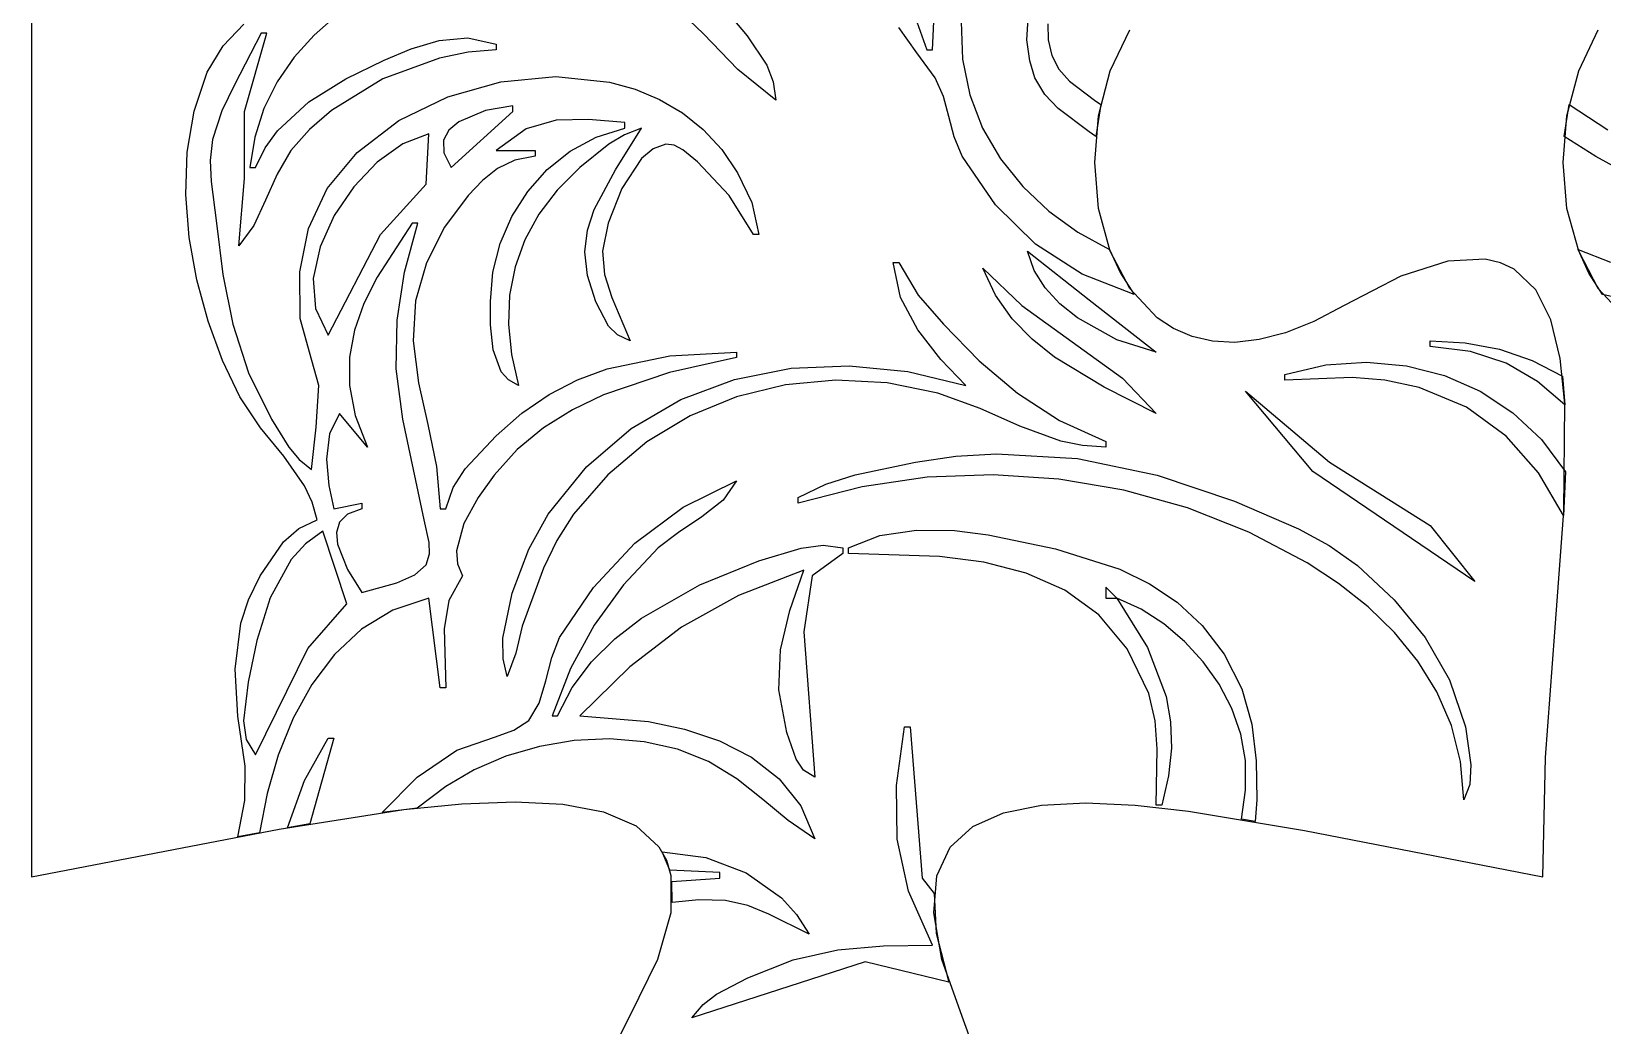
# Model space of a CAD drawing. Extents: x -47 to 700, y -217 to 268.
# Drawn here: x -46.8 to 26, y 95.4 to 141.5 of the extents above; entities that cross this region are included whole.
import ezdxf

# ---------------------------------------------------------------- set-up
doc = ezdxf.new("R2010")
doc.units = 0

msp = doc.modelspace()

# ---------------------------------------------------------------- linework, layer by layer
at = {"layer": 'Layer 1'}
for p, q in [((-46.7682, 172.33599), (-46.7682, 102.336)), ((-15.642811, 141.371354), (-17.305377, 142.977049)), ((-0.654446, 141.091851), (-0.522287, 143.255124)), ((-32.621057, 142.238755), (-33.675596, 141.313182)), ((-14.689402, 142.563545), (-13.618462, 141.273027)), ((-5.994762, 142.566889), (-5.295186, 140.62652)), ((-5.036287, 140.62652), (-4.942822, 142.583867)), ((-3.697839, 141.922), (-3.64415, 140.189881)), ((-37.888782, 140.815799), (-36.930748, 141.822475)), ((-36.128052, 141.40373), (-37.358573, 139.00517)), ((-36.905261, 137.77605), (-35.869151, 141.40373)), ((-35.869151, 141.40373), (-36.128052, 141.40373)), ((-33.675596, 141.313182), (-34.602362, 140.279679)), ((-14.053313, 139.71699), (-15.642811, 141.371354)), ((-13.618462, 141.273027), (-12.704397, 139.918149)), ((-5.758305, 140.483045), (-6.590714, 141.66315)), ((0.317299, 141.836392), (0.330853, 141.088764)), ((3.203675, 139.661391), (4.106019, 141.553627)), ((24.899875, 139.661391), (25.802219, 141.553627)), ((-38.632769, 139.58988), (-37.888782, 140.815799)), ((-30.428139, 140.15108), (-29.184754, 140.67605)), ((-29.184754, 140.67605), (-27.879065, 141.062872)), ((-27.879065, 141.062872), (-26.552386, 141.177381)), ((-26.542474, 140.511135), (-27.869262, 140.240768)), ((-26.552386, 141.177381), (-25.246029, 140.88541)), ((-25.246029, 140.626), (-26.542474, 140.511135)), ((-25.246029, 140.88541), (-25.246029, 140.626)), ((-4.906584, 139.33099), (-5.758305, 140.483045)), ((-5.295186, 140.62652), (-5.036287, 140.62652)), ((-0.529768, 140.122651), (-0.654446, 141.091851)), ((0.330853, 141.088764), (0.491042, 140.36762)), ((-34.602362, 140.279679), (-35.382087, 139.144178)), ((-32.212587, 139.276424), (-30.428139, 140.15108)), ((-27.869262, 140.240768), (-30.490979, 139.277039)), ((-12.704397, 139.918149), (-12.413698, 139.152649)), ((-3.64415, 140.189881), (-3.30479, 138.546375)), ((-0.286168, 139.33099), (-0.529768, 140.122651)), ((0.491042, 140.36762), (0.828356, 139.72852)), ((0.828356, 139.72852), (1.316097, 139.181779)), ((-39.230466, 137.794131), (-38.632769, 139.58988)), ((-37.358573, 139.00517), (-37.952305, 137.806405)), ((-35.382087, 139.144178), (-35.995507, 137.912607)), ((-33.915575, 138.214986), (-32.212587, 139.276424)), ((-30.490979, 139.277039), (-32.865398, 137.82184)), ((-27.484529, 138.456798), (-25.020573, 139.152252)), ((-25.020573, 139.152252), (-22.47995, 139.392592)), ((-22.47995, 139.392592), (-19.988202, 139.133983)), ((-19.988202, 139.133983), (-18.79989, 138.803874)), ((-12.291225, 138.29435), (-14.053313, 139.71699)), ((-12.413698, 139.152649), (-12.291225, 138.29435)), ((-4.526479, 138.466283), (-4.906584, 139.33099)), ((0.175547, 138.562332), (-0.286168, 139.33099)), ((1.316097, 139.181779), (2.477482, 138.29488)), ((2.662269, 137.577084), (3.203675, 139.661391)), ((24.358469, 137.577084), (24.899875, 139.661391)), ((-29.746274, 137.350069), (-27.484529, 138.456798)), ((-18.79989, 138.803874), (-17.670876, 138.332588)), ((-17.670876, 138.332588), (-16.616853, 137.714646)), ((-4.273034, 137.533875), (-4.526479, 138.466283)), ((-3.30479, 138.546375), (-2.707569, 137.006481)), ((0.782725, 137.907435), (0.175547, 138.562332)), ((2.477482, 138.29488), (2.762219, 138.10109)), ((-39.550991, 135.894397), (-39.230466, 137.794131)), ((-37.952305, 137.806405), (-38.373912, 136.48052)), ((-36.905261, 134.66719), (-36.905261, 137.77605)), ((-35.995507, 137.912607), (-36.423355, 136.590898)), ((-35.364548, 136.880071), (-33.915575, 138.214986)), ((-32.865398, 137.82184), (-33.883065, 136.937136)), ((-27.318614, 135.18551), (-24.468654, 137.77656)), ((-25.735347, 137.815269), (-26.978378, 137.298194)), ((-24.468654, 138.03546), (-25.735347, 137.815269)), ((-24.468654, 137.77656), (-24.468654, 138.03546)), ((-16.616853, 137.714646), (-15.653515, 136.944569)), ((2.218592, 136.82675), (0.782725, 137.907435)), ((2.4818, 135.4135), (2.662269, 137.577084)), ((2.762219, 138.10109), (2.538977, 136.61436)), ((24.178, 135.4135), (24.358469, 137.577084)), ((24.23471, 136.61477), (24.457952, 138.1015)), ((24.457952, 138.1015), (26.255968, 136.9293)), ((-35.939854, 136.082966), (-35.364548, 136.880071)), ((-33.883065, 136.937136), (-34.746739, 135.9622)), ((-31.680262, 135.8759), (-29.746274, 137.350069)), ((-27.428923, 136.913646), (-27.679037, 136.437264)), ((-26.978378, 137.298194), (-27.428923, 136.913646)), ((-23.851005, 136.973031), (-25.246, 135.96221)), ((-22.456524, 137.376123), (-23.851005, 136.973031)), ((-20.966949, 137.396141), (-22.456524, 137.376123)), ((-19.28667, 137.25774), (-20.966949, 137.396141)), ((-20.612082, 136.580635), (-19.28667, 136.99884)), ((-19.706987, 135.076662), (-18.50945, 136.99883)), ((-18.50945, 136.99883), (-19.30102, 136.697745)), ((-19.28667, 136.99884), (-19.28667, 137.25774)), ((-15.653515, 136.944569), (-14.796553, 136.016877)), ((-4.023464, 136.593232), (-4.273034, 137.533875)), ((-2.707569, 137.006481), (-1.880298, 135.5852)), ((2.538986, 136.61436), (2.218592, 136.82675)), ((-38.373912, 136.48052), (-38.481382, 135.496228)), ((-36.423355, 136.590898), (-36.646365, 135.18498)), ((-29.560142, 136.270551), (-30.746304, 135.422655)), ((-28.354817, 136.73993), (-29.560142, 136.270551)), ((-28.484524, 134.40829), (-28.354817, 136.73993)), ((-27.679037, 136.437264), (-27.66388, 135.863176)), ((-21.813207, 135.929747), (-20.612082, 136.580635)), ((-20.028217, 136.263079), (-21.35941, 135.18499)), ((-19.30102, 136.697745), (-20.028217, 136.263079)), ((-17.38704, 136.26451), (-17.968944, 136.050108)), ((-16.989608, 136.205416), (-17.38704, 136.26451)), ((-16.58932, 135.992182), (-16.989608, 136.205416)), ((-3.654984, 135.70382), (-4.023464, 136.593232)), ((2.538977, 136.61436), (2.538986, 136.61436)), ((25.694552, 135.68173), (24.23471, 136.61477)), ((-39.620553, 133.930857), (-39.550991, 135.894397)), ((-38.481382, 135.496228), (-38.438623, 134.527685)), ((-36.386949, 135.18498), (-35.939854, 136.082966)), ((-34.746739, 135.9622), (-35.388268, 134.875079)), ((-33.063392, 134.206147), (-31.680262, 135.8759)), ((-30.746304, 135.422655), (-31.833977, 134.285998)), ((-27.66388, 135.863176), (-27.318614, 135.18551)), ((-25.246, 135.96221), (-23.43216, 135.96221)), ((-24.374458, 135.51562), (-25.172871, 135.133069)), ((-23.43216, 135.70331), (-24.374458, 135.51562)), ((-23.43216, 135.96221), (-23.43216, 135.70331)), ((-22.873884, 135.07883), (-21.813207, 135.929747)), ((-18.509571, 135.593547), (-19.426764, 134.206099)), ((-17.968944, 136.050108), (-18.509571, 135.593547)), ((-15.9184, 135.44441), (-16.58932, 135.992182)), ((-14.453914, 133.881602), (-15.9184, 135.44441)), ((-14.796553, 136.016877), (-14.061662, 134.92609)), ((-2.116423, 133.453732), (-3.654984, 135.70382)), ((-1.880298, 135.5852), (-0.850789, 134.297531)), ((2.662269, 133.283432), (2.4818, 135.4135)), ((24.358469, 133.283432), (24.178, 135.4135)), ((27.301705, 134.803637), (25.694552, 135.68173)), ((-37.164159, 131.55782), (-36.905261, 134.66719)), ((-36.646365, 135.18498), (-36.386949, 135.18498)), ((-35.388268, 134.875079), (-35.919704, 133.663898)), ((-27.318614, 135.18551), (-27.318614, 135.18551)), ((-25.172871, 135.133069), (-25.878271, 134.582179)), ((-23.777952, 134.06054), (-22.873884, 135.07883)), ((-21.35941, 135.18499), (-22.416275, 134.134663)), ((-20.702523, 133.236186), (-19.706987, 135.076662)), ((-14.061662, 134.92609), (-13.404229, 133.555111)), ((-39.46536, 131.943691), (-39.620553, 133.930857)), ((-38.438623, 134.527685), (-38.200795, 132.59393)), ((-33.932847, 132.356526), (-33.063392, 134.206147)), ((-31.833977, 134.285998), (-32.743836, 132.950339)), ((-30.600674, 132.07665), (-28.484524, 134.40829)), ((-25.878271, 134.582179), (-26.54153, 133.88947)), ((-24.50925, 132.907534), (-23.777952, 134.06054)), ((-22.416275, 134.134663), (-23.268181, 133.013271)), ((-19.426764, 134.206099), (-20.05816, 132.606459)), ((-0.850789, 134.297531), (0.353147, 133.158475)), ((-35.919704, 133.663898), (-36.469013, 132.500772)), ((-26.54153, 133.88947), (-27.635337, 132.412831)), ((-21.010322, 132.281462), (-20.702523, 133.236186)), ((-13.32734, 132.07614), (-14.453914, 133.881602)), ((-13.404229, 133.555111), (-13.068441, 132.07614)), ((-0.256644, 131.632945), (-2.116423, 133.453732)), ((3.203675, 131.299672), (2.662269, 133.283432)), ((24.899875, 131.299672), (24.358469, 133.283432)), ((-38.200795, 132.59393), (-37.907722, 130.228403)), ((-36.469013, 132.500772), (-37.164159, 131.55782)), ((-32.743836, 132.950339), (-33.396555, 131.505436)), ((-29.132039, 132.59445), (-30.753955, 130.099944)), ((-29.481585, 130.335421), (-28.873139, 132.59445)), ((-28.873139, 132.59445), (-29.132039, 132.59445)), ((-25.051614, 131.652466), (-24.50925, 132.907534)), ((-23.268181, 133.013271), (-23.917519, 131.825949)), ((-20.05816, 132.606459), (-20.3233, 131.29892)), ((0.353147, 133.158475), (1.703701, 132.183031)), ((-39.111622, 129.973081), (-39.46536, 131.943691)), ((-34.334497, 130.345005), (-33.932847, 132.356526)), ((-33.018614, 127.41285), (-30.600674, 132.07665)), ((-27.635337, 132.412831), (-28.46858, 130.76702)), ((-23.917519, 131.825949), (-24.36668, 130.577835)), ((-21.130559, 131.269015), (-21.010322, 132.281462)), ((-13.068441, 132.07614), (-13.32734, 132.07614)), ((1.703701, 132.183031), (3.173061, 131.3862)), ((-33.396555, 131.505436), (-33.712808, 130.041049)), ((-25.388885, 130.327993), (-25.051614, 131.652466)), ((-21.017548, 130.172797), (-21.130559, 131.269015)), ((-20.3233, 131.29892), (-20.221137, 130.221384)), ((-0.322217, 130.416364), (-0.631424, 131.29892)), ((-0.631424, 131.29892), (2.218536, 129.05358)), ((1.895057, 130.247435), (-0.256644, 131.632945)), ((3.173061, 131.3862), (3.673477, 130.284005)), ((4.106019, 129.575014), (3.203675, 131.299672)), ((25.369214, 130.284155), (24.868793, 131.38635)), ((24.868793, 131.38635), (26.378842, 130.798691)), ((25.802219, 129.575014), (24.899875, 131.299672)), ((-34.314212, 128.18955), (-34.334497, 130.345005)), ((-29.829374, 128.107016), (-29.481585, 130.335421)), ((-28.46858, 130.76702), (-28.975341, 128.998299)), ((-25.5049, 128.96677), (-25.388885, 130.327993)), ((-24.36668, 130.577835), (-24.618055, 129.274065)), ((-6.512352, 129.157977), (-6.850204, 130.78061)), ((-6.850204, 130.78061), (-6.590788, 130.78061)), ((-6.590788, 130.78061), (-5.687374, 129.272909)), ((-2.110211, 129.267245), (-2.704684, 130.52171)), ((-2.704684, 130.52171), (-0.890844, 128.79468)), ((0.193396, 129.601859), (-0.322217, 130.416364)), ((3.673477, 130.284005), (4.309421, 129.30313)), ((18.832601, 130.845004), (16.668677, 130.14734)), ((20.566007, 130.93508), (18.832601, 130.845004)), ((21.284527, 130.7698), (20.566007, 130.93508)), ((21.911331, 130.473656), (21.284527, 130.7698)), ((22.911011, 129.516823), (21.911331, 130.473656)), ((26.005163, 129.30328), (25.369214, 130.284155)), ((-38.585549, 128.059205), (-39.111622, 129.973081)), ((-37.907722, 130.228403), (-37.439108, 127.917569)), ((-33.712808, 130.041049), (-33.613271, 128.646934)), ((-30.753955, 130.099944), (-31.365407, 128.879518)), ((-20.6256, 128.96676), (-21.017548, 130.172797)), ((-20.221137, 130.221384), (-19.882753, 129.164499)), ((0.874447, 128.864185), (0.193396, 129.601859)), ((4.309386, 129.30318), (1.895057, 130.247435)), ((5.3693, 128.22225), (4.106019, 129.575014)), ((16.668677, 130.14734), (14.0318, 128.786)), ((27.0655, 128.22225), (25.802219, 129.575014)), ((-31.365407, 128.879518), (-31.803094, 127.649814)), ((-28.975341, 128.998299), (-29.0897, 127.15293)), ((-25.500406, 127.892694), (-25.5049, 128.96677)), ((-24.618055, 129.274065), (-24.674034, 127.919777)), ((-20.037724, 127.835792), (-20.6256, 128.96676)), ((-19.882753, 129.164499), (-19.02777, 127.15292)), ((-5.712789, 127.65918), (-6.512352, 129.157977)), ((-5.687374, 129.272909), (-4.518048, 127.93065)), ((-1.338316, 128.17867), (-2.110211, 129.267245)), ((1.679967, 128.212124), (0.874447, 128.864185)), ((2.218536, 129.05358), (5.327386, 126.63564)), ((4.309421, 129.30313), (4.309386, 129.30318)), ((23.607484, 128.120668), (22.911011, 129.516823)), ((27.637994, 128.938727), (26.005163, 129.30328)), ((-33.882049, 126.627972), (-34.314212, 128.18955)), ((-33.613271, 128.646934), (-33.018617, 127.41285)), ((-29.871902, 125.855153), (-29.829374, 128.107016)), ((-0.419206, 127.231956), (-1.338316, 128.17867)), ((-0.890844, 128.79468), (3.772956, 125.42641)), ((3.500545, 127.199967), (1.679967, 128.212124)), ((6.136292, 127.720576), (5.3693, 128.22225)), ((14.0318, 128.786), (12.633167, 128.044695)), ((24.043184, 126.341281), (23.607484, 128.120668)), ((-37.913348, 126.242245), (-38.585549, 128.059205)), ((-37.439108, 127.917569), (-36.714556, 125.67787)), ((-33.018617, 127.41285), (-33.018614, 127.41285)), ((-31.803094, 127.649814), (-32.036445, 126.390458)), ((-25.384955, 126.737569), (-25.500406, 127.892694)), ((-24.674034, 127.919777), (-24.537009, 126.520106)), ((-19.621052, 127.430944), (-20.037724, 127.835792)), ((-19.02777, 127.15292), (-19.621052, 127.430944)), ((-4.639866, 126.296118), (-5.712789, 127.65918)), ((-4.518048, 127.93065), (-2.875153, 126.233581)), ((6.993519, 127.354174), (6.136292, 127.720576)), ((11.324769, 127.523256), (10.106605, 127.207583)), ((12.633167, 128.044695), (11.324769, 127.523256)), ((-33.451216, 125.08018), (-33.882049, 126.627972)), ((-29.0897, 127.15293), (-28.832868, 125.207551)), ((-25.005594, 125.725399), (-25.384955, 126.737569)), ((-17.202627, 126.46567), (-14.105114, 126.63513)), ((-14.105114, 126.63513), (-14.105114, 126.37572)), ((0.616915, 126.403069), (-0.419206, 127.231956)), ((5.327386, 126.63564), (3.500545, 127.199967)), ((7.94098, 127.137141), (6.993519, 127.354174)), ((8.978675, 127.083578), (7.94098, 127.137141)), ((10.106605, 127.207583), (8.978675, 127.083578)), ((18.023286, 126.89402), (18.023286, 127.15344)), ((18.023286, 127.15344), (19.635781, 127.057298)), ((19.882411, 126.666109), (18.023286, 126.89402)), ((19.635781, 127.057298), (21.228502, 126.760205)), ((21.534, 126.112842), (19.882411, 126.666109)), ((21.228502, 126.760205), (22.751468, 126.249159)), ((-37.121229, 124.56238), (-37.913348, 126.242245)), ((-32.036445, 126.390458), (-32.034891, 125.081077)), ((-24.537009, 126.520106), (-24.20937, 125.08019)), ((-20.103206, 125.859354), (-17.202627, 126.46567)), ((-14.105114, 126.37572), (-17.208062, 125.691265)), ((-11.582177, 125.883285), (-8.889425, 126.002975)), ((-8.889425, 126.002975), (-6.171777, 125.732484)), ((-3.481934, 125.08069), (-4.639866, 126.296118)), ((-2.875153, 126.233581), (-1.094983, 124.733857)), ((2.919364, 125.002653), (0.616915, 126.403069)), ((11.286726, 125.59849), (13.183818, 126.037041)), ((13.183818, 126.037041), (15.072853, 126.166873)), ((15.072853, 126.166873), (16.918921, 125.999265)), ((16.918921, 125.999265), (18.687109, 125.545495)), ((22.989957, 125.274625), (21.534, 126.112842)), ((22.751468, 126.249159), (24.154696, 125.51116)), ((24.26055, 124.23475), (24.043184, 126.341281)), ((-36.714556, 125.67787), (-35.653665, 123.52575)), ((-29.564569, 123.52575), (-29.871902, 125.855153)), ((-28.832868, 125.207551), (-28.409067, 123.273651)), ((-24.669149, 125.342924), (-25.005594, 125.725399)), ((-24.20937, 125.08019), (-24.669149, 125.342924)), ((-22.789965, 124.669281), (-21.474369, 125.346468)), ((-21.474369, 125.346468), (-20.103206, 125.859354)), ((-17.208062, 125.691265), (-20.263049, 124.659326)), ((-16.682198, 124.437847), (-14.197334, 125.364535)), ((-14.197334, 125.364535), (-11.582177, 125.883285)), ((-9.504875, 125.33455), (-11.839614, 125.117193)), ((-7.137815, 125.209332), (-9.504875, 125.33455)), ((-4.777468, 124.73498), (-7.137815, 125.209332)), ((-6.171777, 125.732484), (-3.481934, 125.08069)), ((3.772956, 125.42641), (5.327386, 123.78517)), ((11.286726, 125.33959), (11.286726, 125.59849)), ((14.402899, 125.460832), (11.286726, 125.33959)), ((15.918832, 125.329611), (14.402899, 125.460832)), ((17.504956, 124.99388), (15.918832, 125.329611)), ((18.687109, 125.545495), (20.342505, 124.816843)), ((24.262186, 124.19186), (22.989957, 125.274625)), ((24.154696, 125.51116), (24.262183, 124.19186)), ((-36.16118, 123.126961), (-37.121229, 124.56238)), ((-33.579712, 123.15612), (-33.451216, 125.08018)), ((-32.034891, 125.081077), (-31.767859, 123.701299)), ((-24.047884, 123.809429), (-22.789965, 124.669281)), ((-20.263049, 124.659326), (-21.702493, 123.964747)), ((-14.102997, 124.563821), (-16.255988, 123.680994)), ((-11.839614, 125.117193), (-14.102997, 124.563821)), ((-2.819222, 124.020092), (-4.777468, 124.73498)), ((-1.094983, 124.733857), (0.852092, 123.472278)), ((5.327386, 123.78517), (2.919364, 125.002653)), ((12.582256, 121.10781), (9.473406, 124.82128)), ((9.473406, 124.82128), (13.359476, 121.53983)), ((19.705179, 124.086177), (17.504956, 124.99388)), ((20.342505, 124.816843), (21.850198, 123.824587)), ((-32.500309, 123.78518), (-32.964715, 122.8406)), ((-31.204779, 122.23075), (-32.500309, 123.78518)), ((-25.246014, 122.74855), (-24.047884, 123.809429)), ((-21.702493, 123.964747), (-23.045869, 123.125332)), ((-18.984068, 123.094342), (-16.682198, 124.437847)), ((-0.978209, 123.195027), (-2.819222, 124.020092)), ((21.545819, 122.741842), (19.705179, 124.086177)), ((21.850198, 123.824587), (23.175275, 122.580007)), ((24.210023, 119.264613), (24.26055, 124.23475)), ((24.262183, 124.19186), (24.262186, 124.19186)), ((-35.080719, 121.810064), (-36.16118, 123.126961)), ((-35.653665, 123.52575), (-34.847578, 122.231657)), ((-33.796415, 121.19411), (-33.579712, 123.15612)), ((-31.767859, 123.701299), (-31.204779, 122.23075)), ((-28.570834, 118.86247), (-29.564569, 123.52575)), ((-28.409067, 123.273651), (-28.012424, 121.336229)), ((-23.045869, 123.125332), (-24.265151, 122.12176)), ((-21.050247, 121.325143), (-18.984068, 123.094342)), ((-16.255988, 123.680994), (-18.259554, 122.47527)), ((0.906467, 122.513749), (-0.978209, 123.195027)), ((0.852092, 123.472278), (2.995702, 122.48964)), ((-32.964715, 122.8406), (-33.09718, 121.667127)), ((-26.672639, 121.221345), (-25.246014, 122.74855)), ((-18.259554, 122.47527), (-20.074659, 120.953209)), ((1.915458, 122.306393), (0.906467, 122.513749)), ((2.995702, 122.23022), (1.915458, 122.306393)), ((2.995702, 122.48964), (2.995702, 122.23022)), ((23.039309, 121.042222), (21.545819, 122.741842)), ((23.175275, 122.580007), (24.282826, 121.09438)), ((-34.124443, 120.444347), (-35.080719, 121.810064)), ((-34.847578, 122.231657), (-34.371695, 121.660643)), ((-34.371695, 121.660643), (-33.796415, 121.19411)), ((-33.09718, 121.667127), (-32.996063, 120.451456)), ((-24.265151, 122.12176), (-25.332314, 120.93471)), ((-8.613484, 120.955872), (-5.813584, 121.53979)), ((-5.813584, 121.53979), (-3.946305, 121.815784)), ((-3.946305, 121.815784), (-2.069475, 121.927379)), ((-2.069475, 121.927379), (1.681619, 121.6989)), ((1.681619, 121.6989), (5.377261, 120.937403)), ((13.359476, 121.53983), (18.023276, 118.60305)), ((-28.012424, 121.336229), (-27.83707, 119.38028)), ((-27.227589, 120.362273), (-26.672639, 121.221345)), ((-25.332314, 120.93471), (-26.067779, 119.906184)), ((-22.828034, 119.12137), (-21.050247, 121.325143)), ((-20.074659, 120.953209), (-21.662268, 119.12137)), ((-9.973896, 120.522365), (-8.613484, 120.955872)), ((-5.272999, 120.8342), (-8.294169, 120.398575)), ((-2.22334, 120.950399), (-5.272999, 120.8342)), ((0.822551, 120.751059), (-2.22334, 120.950399)), ((5.377261, 120.937403), (8.955016, 119.72594)), ((20.096006, 116.012), (12.582256, 121.10781)), ((24.198086, 119.06866), (23.039309, 121.042222)), ((24.282826, 121.09438), (24.198076, 119.06866)), ((-33.769311, 119.690887), (-34.124443, 120.444347)), ((-32.996063, 120.451456), (-32.759725, 119.38028)), ((-27.577654, 119.38028), (-27.227589, 120.362273)), ((-16.586201, 119.458638), (-14.104574, 120.67584)), ((-14.104574, 120.67584), (-14.722892, 119.779457)), ((-11.254594, 119.89854), (-9.973896, 120.522365)), ((-8.294169, 120.398575), (-11.254594, 119.63964)), ((3.832418, 120.240063), (0.822551, 120.751059)), ((6.774004, 119.421296), (3.832418, 120.240063)), ((-33.536949, 118.86247), (-33.769311, 119.690887)), ((-32.759725, 119.38028), (-31.464195, 119.63969)), ((-31.464195, 119.38028), (-32.121566, 119.133685)), ((-31.464195, 119.63969), (-31.464195, 119.38028)), ((-27.83707, 119.38028), (-27.577654, 119.38028)), ((-26.067779, 119.906184), (-26.738761, 118.689757)), ((-18.814402, 117.7802), (-16.586201, 119.458638)), ((-14.722892, 119.779457), (-15.710452, 118.999576)), ((-11.254594, 119.63964), (-11.254594, 119.89854)), ((9.615052, 118.298643), (6.774004, 119.421296)), ((8.955016, 119.72594), (11.919819, 118.455024)), ((-34.383473, 118.460258), (-33.536949, 118.86247)), ((-32.498998, 118.756756), (-32.642552, 118.280494)), ((-32.121566, 119.133685), (-32.498998, 118.756756)), ((-28.352308, 117.821722), (-28.570834, 118.86247)), ((-26.738761, 118.689757), (-27.073552, 117.429857)), ((-23.723045, 117.499802), (-22.828034, 119.12137)), ((-21.662268, 119.12137), (-22.430038, 117.913112)), ((-15.710452, 118.999576), (-16.801995, 118.280612)), ((23.795394, 113.658969), (24.210023, 119.264613)), ((24.198076, 119.06866), (24.198086, 119.06866)), ((-35.084935, 117.842917), (-34.383473, 118.460258)), ((-33.277994, 118.34416), (-34.077933, 117.755231)), ((-32.155584, 114.97589), (-33.277994, 118.34416)), ((-32.642552, 118.280494), (-32.598285, 117.735899)), ((-22.430038, 117.913112), (-23.050132, 116.632262)), ((-16.801995, 118.280612), (-17.732264, 117.56698)), ((-8.922979, 117.56694), (-7.476707, 118.136134)), ((-7.476707, 118.136134), (-5.769464, 118.382842)), ((-5.769464, 118.382842), (-4.019568, 118.372755)), ((-4.019568, 118.372755), (-2.445339, 118.17156)), ((-2.445339, 118.17156), (0.669302, 117.51922)), ((12.323306, 116.87599), (9.615052, 118.298643)), ((11.919819, 118.455024), (13.345441, 117.678886)), ((18.023276, 118.60305), (20.096006, 116.012)), ((-36.171409, 116.27141), (-35.084935, 117.842917)), ((-34.077933, 117.755231), (-34.736925, 117.023594)), ((-32.598285, 117.735899), (-32.130527, 116.565714)), ((-28.484534, 116.78921), (-28.330223, 117.284503)), ((-28.330223, 117.284503), (-28.352308, 117.821722)), ((-27.073552, 117.429857), (-27.029967, 116.828737)), ((-24.507821, 115.468895), (-23.723045, 117.499802)), ((-20.738983, 115.735867), (-18.814402, 117.7802)), ((-17.732264, 117.56698), (-19.336363, 115.849182)), ((-13.068465, 116.96185), (-11.111679, 117.553289)), ((-11.111679, 117.553289), (-10.099881, 117.688781)), ((-9.181885, 117.30757), (-10.607125, 116.27145)), ((-10.099881, 117.688781), (-9.181885, 117.56698)), ((-9.181885, 117.56698), (-9.181885, 117.30757)), ((-8.922979, 117.30753), (-8.922979, 117.56694)), ((-4.708244, 117.170949), (-8.922979, 117.30753)), ((-2.649489, 116.899633), (-4.708244, 117.170949)), ((0.669302, 117.51922), (3.639214, 116.580251)), ((13.345441, 117.678886), (14.654926, 116.74628)), ((-34.736925, 117.023594), (-35.703608, 115.254435)), ((-32.130527, 116.565714), (-31.464195, 115.49421)), ((-29.015408, 116.320202), (-28.484534, 116.78921)), ((-27.029967, 116.828737), (-26.800444, 116.27091)), ((-23.050132, 116.632262), (-24.036798, 113.93926)), ((-15.807735, 115.8608), (-13.068465, 116.96185)), ((-10.995733, 116.53035), (-14.015097, 115.36807)), ((-11.638526, 114.661619), (-10.995733, 116.53035)), ((-0.695676, 116.403554), (-2.649489, 116.899633)), ((3.639214, 116.580251), (5.01792, 115.909633)), ((13.781986, 115.919956), (12.323306, 116.87599)), ((14.654926, 116.74628), (16.354962, 115.1635)), ((-36.709213, 115.167089), (-36.171409, 116.27141)), ((-31.464194, 115.4942), (-29.845473, 115.944054)), ((-29.845473, 115.944054), (-29.015408, 116.320202)), ((-26.800444, 116.27091), (-27.434145, 115.133962)), ((-22.309754, 113.42098), (-20.738983, 115.735867)), ((-19.336363, 115.849182), (-20.696751, 113.989965)), ((-18.511076, 114.308183), (-15.807735, 115.8608)), ((-10.607125, 116.27145), (-10.995732, 113.6804)), ((1.098792, 115.615651), (-0.695676, 116.403554)), ((3.514023, 115.23478), (2.995708, 115.7531)), ((2.995708, 115.7531), (2.995708, 115.23478)), ((5.01792, 115.909633), (6.298074, 115.05498)), ((15.142141, 114.842242), (13.781986, 115.919956)), ((-37.065281, 114.085686), (-36.709213, 115.167089)), ((-35.703608, 115.254435), (-36.321126, 113.281148)), ((-31.464195, 115.49421), (-31.464194, 115.4942)), ((-28.355387, 115.23479), (-30.020655, 114.680749)), ((-27.837074, 111.08931), (-28.355387, 115.23479)), ((-27.434145, 115.133962), (-27.644395, 113.825066)), ((-24.927608, 113.385788), (-24.507821, 115.468895)), ((-14.015097, 115.36807), (-16.654482, 113.897958)), ((2.679514, 114.468864), (1.098792, 115.615651)), ((2.995708, 115.23478), (3.514023, 115.23478)), ((4.627446, 114.726398), (3.514023, 115.23478)), ((3.514023, 115.23478), (4.922078, 112.954316)), ((6.298074, 115.05498), (7.458884, 113.978832)), ((16.354962, 115.1635), (17.792482, 113.414046)), ((-33.968914, 112.90314), (-32.155584, 114.97589)), ((-30.020655, 114.680749), (-31.473914, 113.798468)), ((-19.738812, 113.358283), (-18.511076, 114.308183)), ((-12.066923, 112.842025), (-11.638526, 114.661619)), ((3.992091, 112.896134), (2.679514, 114.468864)), ((5.67921, 114.052988), (4.627446, 114.726398)), ((16.374191, 113.644393), (15.142141, 114.842242)), ((-37.337716, 111.947605), (-37.065281, 114.085686)), ((-31.473914, 113.798468), (-32.72352, 112.637252)), ((-27.644395, 113.825066), (-27.577658, 111.08931)), ((-24.036798, 113.93926), (-24.32788, 112.699456)), ((-20.696751, 113.989965), (-21.805571, 111.975963)), ((-16.654482, 113.897958), (-19.055417, 112.059907)), ((-10.995732, 113.6804), (-10.477417, 106.94386)), ((6.647501, 113.235516), (5.67921, 114.052988)), ((7.458884, 113.978832), (8.479561, 112.64373)), ((17.44856, 112.327954), (16.374191, 113.644393)), ((23.356155, 107.866527), (23.795394, 113.658969)), ((-36.321126, 113.281148), (-36.732564, 111.3482)), ((-36.386854, 107.97993), (-33.968914, 112.90314)), ((-24.921021, 112.436266), (-24.927608, 113.385788)), ((-22.668903, 112.492328), (-22.309754, 113.42098)), ((-20.825012, 112.290389), (-19.738812, 113.358283)), ((-12.154028, 110.988156), (-12.066923, 112.842025)), ((4.982121, 110.8304), (3.992091, 112.896134)), ((4.922078, 112.954316), (5.785909, 110.684835)), ((7.510504, 112.294947), (6.647501, 113.235516)), ((17.792482, 113.414046), (18.913474, 111.462995)), ((-32.72352, 112.637252), (-33.777827, 111.246409)), ((-24.727654, 111.60762), (-24.921021, 112.436266)), ((-24.32788, 112.699456), (-24.727712, 111.60762)), ((-22.935488, 111.415883), (-22.668903, 112.492328)), ((-21.725491, 111.102798), (-20.825012, 112.290389)), ((8.246405, 111.252249), (7.510504, 112.294947)), ((8.479561, 112.64373), (9.298568, 111.037245)), ((18.335668, 110.894469), (17.44856, 112.327954)), ((-37.199726, 109.769107), (-37.337716, 111.947605)), ((-36.732564, 111.3482), (-36.947468, 109.555615)), ((-24.727712, 111.60762), (-24.727654, 111.60762)), ((-23.245516, 110.381193), (-22.935488, 111.415883)), ((-21.805571, 111.975963), (-22.654964, 109.79381)), ((-19.055417, 112.059907), (-21.359433, 109.79381)), ((18.913474, 111.462995), (19.663926, 109.27542)), ((-33.777827, 111.246409), (-34.645191, 109.675244)), ((-27.577658, 111.08931), (-27.837074, 111.08931)), ((-22.396065, 109.79381), (-21.725491, 111.102798)), ((-11.772947, 109.0166), (-12.154028, 110.988156)), ((5.280788, 109.560257), (4.982121, 110.8304)), ((5.785909, 110.684835), (5.990762, 109.512766)), ((8.83339, 110.128385), (8.246405, 111.252249)), ((9.298568, 111.037245), (9.762064, 109.406616)), ((19.005937, 109.345483), (18.335668, 110.894469)), ((-23.734994, 109.57781), (-23.245516, 110.381193)), ((9.249644, 108.944324), (8.83339, 110.128385)), ((-36.862323, 107.46213), (-37.199726, 109.769107)), ((-36.947468, 109.555615), (-36.818132, 108.68733)), ((-34.645191, 109.675244), (-35.333967, 107.973065)), ((-24.425724, 109.130215), (-23.734994, 109.57781)), ((-22.654964, 109.79381), (-22.396065, 109.79381)), ((-21.359433, 109.79381), (-18.178268, 109.534579)), ((-18.178268, 109.534579), (-16.512204, 109.174159)), ((-16.512204, 109.174159), (-14.897499, 108.627534)), ((-6.696178, 106.566145), (-6.33188, 109.27549)), ((-6.33188, 109.27549), (-6.072981, 109.27549)), ((-6.072981, 109.27549), (-5.511258, 102.28005)), ((5.372258, 108.264571), (5.280788, 109.560257)), ((5.990762, 109.512766), (6.031983, 108.293704)), ((9.762064, 109.406616), (9.962193, 107.71041)), ((19.429789, 107.682542), (19.005937, 109.345483)), ((19.663926, 109.27542), (19.907261, 107.51918)), ((-36.818132, 108.68733), (-36.386849, 107.97993)), ((-34.121018, 106.797287), (-33.019144, 108.75714)), ((-32.759728, 108.75714), (-33.868708, 104.79615)), ((-33.019144, 108.75714), (-32.759728, 108.75714)), ((-27.059854, 108.1965), (-25.321685, 108.801441)), ((-25.321685, 108.801441), (-24.425724, 109.130215)), ((-21.625298, 108.643503), (-23.239701, 108.373176)), ((-19.993839, 108.7203), (-21.625298, 108.643503)), ((-18.385618, 108.592434), (-19.993839, 108.7203)), ((-16.840925, 108.248772), (-18.385618, 108.592434)), ((-14.897499, 108.627534), (-13.410411, 107.870448)), ((-11.347179, 107.779643), (-11.772947, 109.0166)), ((9.473353, 107.72103), (9.249644, 108.944324)), ((-36.386849, 107.97993), (-36.386854, 107.97993)), ((-35.333967, 107.973065), (-35.852511, 106.189178)), ((-28.907776, 106.947359), (-27.059854, 108.1965)), ((-24.796756, 107.920454), (-26.256171, 107.296471)), ((-23.239701, 108.373176), (-24.796756, 107.920454)), ((-15.400054, 107.67818), (-16.840925, 108.248772)), ((-13.410411, 107.870448), (-12.127198, 106.87865)), ((-11.006112, 107.281614), (-11.347179, 107.779643)), ((5.32732, 105.64829), (5.372258, 108.264571)), ((6.031983, 108.293704), (5.90038, 107.011072)), ((9.469779, 106.350942), (9.473353, 107.72103)), ((9.962193, 107.71041), (9.991101, 105.90719)), ((23.2318, 102.336), (23.356155, 107.866527)), ((-36.881137, 105.876367), (-36.862323, 107.46213)), ((-26.256171, 107.296471), (-27.577654, 106.51236)), ((-14.098349, 106.871061), (-15.400054, 107.67818)), ((-10.477417, 106.94386), (-11.006112, 107.281614)), ((5.90038, 107.011072), (5.586763, 105.64829)), ((19.577646, 105.90719), (19.429789, 107.682542)), ((19.907261, 107.51918), (19.851129, 106.616176)), ((-34.914114, 104.61218), (-34.121018, 106.797287)), ((-30.522694, 105.31553), (-28.907776, 106.947359)), ((-27.577654, 106.51236), (-28.901604, 105.51862)), ((-12.897514, 105.916625), (-14.098349, 106.871061)), ((-12.127198, 106.87865), (-11.124119, 105.627885)), ((-6.665842, 104.083125), (-6.696178, 106.566145)), ((9.2837, 105.00802), (9.469779, 106.350942)), ((19.851129, 106.616176), (19.577626, 105.90715)), ((-37.208554, 104.1843), (-36.881137, 105.876367)), ((-35.852511, 106.189178), (-36.209177, 104.37289)), ((-29.52529, 105.448031), (-26.837905, 105.716781)), ((-26.837905, 105.716781), (-24.35945, 105.8135)), ((-24.35945, 105.8135), (-22.1483, 105.700453)), ((-22.1483, 105.700453), (-20.262829, 105.339906)), ((-11.717274, 104.946897), (-12.897514, 105.916625)), ((-11.124119, 105.627885), (-10.477433, 104.0939)), ((-1.737438, 105.300355), (0.020303, 105.652003)), ((0.020303, 105.652003), (2.06555, 105.75725)), ((2.06555, 105.75725), (4.352086, 105.654489)), ((4.352086, 105.654489), (6.833695, 105.382113)), ((5.586763, 105.64829), (5.32732, 105.64829)), ((9.991101, 105.90719), (9.915136, 104.89898)), ((19.577626, 105.90715), (19.577646, 105.90719)), ((-35.293356, 104.545375), (-29.52529, 105.448031)), ((-33.868708, 104.79615), (-34.914118, 104.61218)), ((-28.901604, 105.51862), (-30.522694, 105.31553)), ((-20.262829, 105.339906), (-18.76141, 104.694125)), ((-10.477354, 104.0939), (-11.717274, 104.946897)), ((-3.161459, 104.663913), (-1.737438, 105.300355)), ((6.833695, 105.382113), (12.197269, 104.482094)), ((9.915186, 104.89898), (9.2837, 105.00802)), ((9.915136, 104.89898), (9.915186, 104.89898)), ((-46.7682, 102.336), (-35.293356, 104.545375)), ((-36.209177, 104.37289), (-37.208598, 104.18427)), ((-37.208598, 104.18427), (-37.208554, 104.1843)), ((-34.914118, 104.61218), (-34.914114, 104.61218)), ((-18.76141, 104.694125), (-17.702419, 103.725375)), ((-10.477433, 104.0939), (-10.477354, 104.0939)), ((-6.144643, 101.670088), (-6.665842, 104.083125)), ((-4.205544, 103.704281), (-3.161459, 104.663913)), ((12.197269, 104.482094), (23.2318, 102.336)), ((-17.702419, 103.725375), (-17.357075, 103.108095)), ((-17.20305, 102.63768), (-17.554966, 103.49344)), ((-17.554966, 103.49344), (-15.536349, 103.223746)), ((-4.823476, 102.383068), (-4.205544, 103.704281)), ((-17.357075, 103.108095), (-17.144228, 102.395922)), ((-14.88226, 102.53898), (-17.20305, 102.63768)), ((-15.536349, 103.223746), (-13.657104, 102.528771)), ((-17.144228, 102.395922), (-17.145212, 100.668031)), ((-17.10486, 102.11265), (-14.88226, 102.28008)), ((-17.08884, 101.15043), (-17.10486, 102.11265)), ((-14.88226, 102.28008), (-14.88226, 102.53898)), ((-13.657104, 102.528771), (-12.022241, 101.365026)), ((-5.511258, 102.28005), (-4.95832, 101.57157)), ((-4.96904, 100.661879), (-4.823476, 102.383068)), ((-15.847237, 101.278005), (-17.08884, 101.15043)), ((-14.62284, 101.24343), (-15.847237, 101.278005)), ((-13.583602, 101.012523), (-14.62284, 101.24343)), ((-12.022241, 101.365026), (-11.329271, 100.593774)), ((-5.03635, 99.17069), (-6.144643, 101.670088)), ((-4.95832, 101.57157), (-4.862756, 99.724235)), ((-17.145212, 100.668031), (-17.763744, 98.503969)), ((-12.618298, 100.604169), (-13.583602, 101.012523)), ((-10.73677, 99.689), (-12.618298, 100.604169)), ((-11.329271, 100.593774), (-10.736776, 99.68902)), ((-4.59602, 98.502321), (-4.96904, 100.661879)), ((-4.862756, 99.724235), (-4.272057, 97.45864)), ((-10.736776, 99.68902), (-10.73677, 99.689)), ((-9.420365, 98.949895), (-7.297235, 99.135127)), ((-7.297235, 99.135127), (-5.03635, 99.17069)), ((-17.763744, 98.503969), (-19.0582, 95.866)), ((-8.145727, 98.393466), (-16.17727, 95.80242)), ((-13.58673, 97.65915), (-11.489083, 98.497175)), ((-11.489083, 98.497175), (-9.420365, 98.949895)), ((-4.272057, 97.45864), (-8.145727, 98.393466)), ((-3.6582, 95.866), (-4.59602, 98.502321)), ((-15.029727, 96.901099), (-13.58673, 97.65915)), ((-15.660021, 96.423469), (-15.029727, 96.901099)), ((-16.17727, 95.80242), (-15.660021, 96.423469)), ((-19.0582, 95.866), (-19.770442, 94.467367)), ((-3.147579, 94.467367), (-3.6582, 95.866))]:
    msp.add_line(p, q, dxfattribs=at)

doc.saveas('drawing.dxf')
